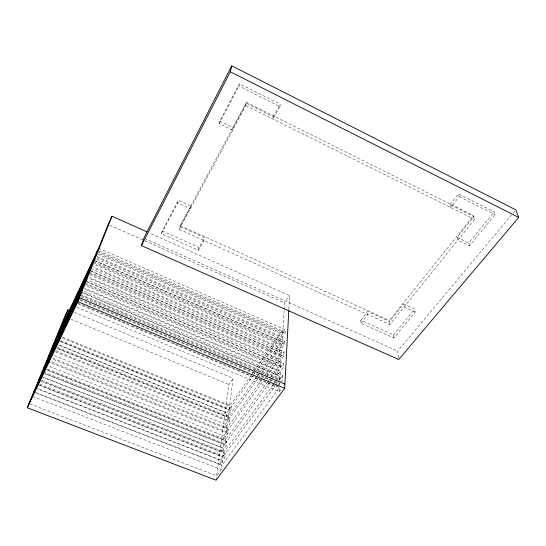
<?xml version="1.0" encoding="UTF-8"?>
<svg xmlns="http://www.w3.org/2000/svg" width="546" height="546" viewBox="0 0 546 546"><rect width="100%" height="100%" fill="white"/><g stroke="black" fill="none" stroke-linecap="round" stroke-linejoin="round"><path stroke-width="0.41" stroke-dasharray="2.73 2.05" d="M288.868 309.248L289.585 295.639L149.235 232.876M277.975 385.722L282.528 379.545L282.76 375.443L81.941 290.595M80.822 291.776L277.75 374.89L283.217 367.376L283.442 363.418L86.404 279.443M86.002 281.163L278.501 363.104L283.886 355.63L284.104 351.808L90.711 268.7M90.233 270.618L279.231 351.72L284.527 344.287L284.739 340.595L94.854 258.347M94.321 260.442L279.941 340.718L285.155 333.326L285.353 329.75L98.853 248.355M82.432 292.936L279.545 376.098L279.293 380.166L80.917 296.71M86.862 281.886L280.275 364.196L280.03 368.12L84.623 285.196M91.134 271.239L280.978 352.696L280.746 356.483L88.165 274.078M95.25 260.968L281.661 341.578L281.436 345.243L92.335 263.677M99.229 251.051L282.323 330.835L282.105 334.377L96.362 253.644M76.774 307.234L279.224 391.707L279.579 385.845M279.634 385.012L279.736 383.333L147.29 327.736M284.138 310.572L282.753 333.456L98.416 253.269M284.193 309.719L284.603 302.941L289.585 295.639M277.122 384.623L276.965 387.094L76.263 303.132M277.75 374.89L278.003 370.911L83.872 288.745M278.501 363.104L278.753 359.268L88.998 278.276M279.231 351.72L279.47 348.014L93.182 267.861M279.941 340.718L280.173 337.128L97.222 257.808M279.968 106.606L280.207 104.238L239.394 83.715L219.779 121.178L219.205 123.594L232.651 130.16L233.149 127.716L246.314 103.235L273.191 116.626L272.918 119.042L279.968 106.606L238.916 85.995L239.394 83.715M34.862 392.171L220.093 464.202L224.761 457.876L225.293 453.685L41.523 381.558M39.735 380.303L221.731 451.76L226.331 445.447L226.843 441.393L46.328 369.854M46.826 369.765L223.314 439.721L227.853 433.415L228.351 429.49L51.761 358.865M257.746 378.61L225.348 424.242L224.85 428.05L229.327 421.765L229.811 417.963L57.03 348.246M57.378 348.573L226.337 416.741L230.753 410.469L231.224 406.784L62.169 337.988M273.048 384.985L224.072 451.924L223.539 456.074L39.442 383.975M267.356 382.057L225.635 439.762L225.123 443.775L45.045 372.57M261.227 380.323L227.15 427.975L226.645 431.866L51.269 361.875M256.122 377.682L228.61 416.557L228.126 420.324L55.767 350.935M251.044 375.491L230.03 405.494L229.566 409.145L60.899 340.656M29.805 403.91L216.646 475.853L221.321 469.574L222.42 461.049L37.367 388.875M226.085 432.65L227.081 424.918L53.672 355.371M227.573 421.109L228.535 413.615L59.043 345.038M74.304 312.367L233.087 378.337L229.013 409.923L59.691 341.223M220.093 464.202L220.645 460.012L275.273 385.633M221.731 451.76L222.263 447.706L269.048 383.251M223.314 439.721L223.833 435.79L263.377 380.685M226.337 416.741L226.822 413.049L252.914 375.914M216.066 480.187L228.876 384.493L233.087 378.337M179.245 229.313L245.884 105.596L246.458 102.457L473.518 215.615L474.604 219.349L389.871 324.536L179.245 229.313L180.214 225.655L246.458 102.457M191.004 206.06L179.975 226.563L204.586 237.715L203.986 240.499L198.416 250.321L161.459 233.743L162.271 230.985L178.371 200.245L191.004 206.06L190.322 208.749L177.621 202.914L178.371 200.245M198.416 250.321L199.031 247.509L204.586 237.715M161.459 233.743L177.621 202.914M219.205 123.594L238.916 85.995M273.191 116.626L280.207 104.238M251.535 374.788L253.487 372.003M253.979 371.3L282.323 330.835M253.405 375.218L255.351 372.454M255.835 371.758L285.353 329.75M256.613 376.986L281.661 341.578M258.238 377.921L260.21 375.136M260.708 374.44L284.739 340.595M261.718 379.627L280.978 352.696M263.875 379.996L265.861 377.231M266.352 376.535L284.104 351.808M267.854 381.367L269.84 378.617M270.338 377.934L280.275 364.196M269.547 382.562L271.546 379.811M272.045 379.122L283.442 363.418M273.546 384.302L275.546 381.565M276.044 380.883L279.545 376.098M275.778 384.95L277.784 382.214M278.235 381.606L282.76 375.443M279.224 391.707L281.593 388.527M360.804 320.209L367.519 311.52L389.544 321.492L403.63 303.945L414.68 309.029L415.137 312.053L393.857 337.974L360.995 323.232L360.804 320.209L393.516 334.91L393.857 337.974M450.027 204.709L458.415 193.85L494.171 211.834L495.106 214.626L469.512 245.802L457.869 240.117L457.159 237.257L473.785 216.544L450.027 204.709L450.723 207.473L459.159 196.58L458.415 193.85M360.995 323.232L367.745 314.53L367.519 311.52M389.871 324.536L389.435 320.488L473.518 215.615M393.516 334.91L414.68 309.029M469.512 245.802L468.741 242.929L494.171 211.834M398.525 357.807L397.747 351.098L512.571 213.773M513.117 213.117L515.854 209.848M32.439 396.396L221.321 469.574M35.708 387.858L220.645 460.012M36.493 393.222L221.874 465.288L279.484 387.496L263.766 380.917M39.803 385.189L222.959 456.859L224.024 448.614L43.025 377.327M38.302 384.93L224.761 457.876M41.325 376.433L222.263 447.706M41.851 380.337L224.072 451.924M45.407 373.785L224.549 444.56L225.573 436.582L48.362 366.025M43.161 373.089L226.331 445.447M47.4 369.069L225.635 439.762M47.857 361.643L227.853 433.415M52.778 358.183L227.15 427.975M57.234 347.358L228.61 416.557M55.344 351.822L229.327 421.765M59.937 341.148L230.753 410.469M58.811 345.072L226.822 413.049M62.312 337.196L230.03 405.494M71.035 319.28L228.876 384.493M77.559 302.989L86.991 306.934M87.776 307.262L108.204 315.813M108.988 316.141L128.631 324.365M131.777 325.675L153.774 334.882M154.559 335.21L174.986 343.762M175.771 344.089L196.198 352.641M196.983 352.969L200.914 354.613M201.699 354.941L222.126 363.493M222.911 363.82L237.053 369.738M237.844 370.065L258.272 378.617M259.057 378.944L262.981 380.589M80.412 294.403L282.528 379.545M81.429 295.625L279.982 379.224L280.473 371.15L84.439 288.124M79.893 299.447L146.512 327.409M80.16 300.286L277.231 382.978M84.937 283.115L283.217 367.376M85.913 284.446L280.712 367.178L281.183 359.384L88.814 277.218M89.291 272.236L283.886 355.63M90.233 273.676L281.415 355.548L281.873 348.02L93.032 266.714M93.489 261.752L284.527 344.287M94.403 263.288L282.098 344.314L282.535 337.032L97.099 256.572M97.536 251.645L285.155 333.326M144.649 238.472L397.747 351.098M109.671 225.211L143.878 240.411M144.656 240.759L284.603 302.941M162.271 230.985L199.031 247.509M180.214 225.655L389.435 320.488M415.137 312.053L404.033 306.948L403.63 303.945M219.779 121.178L233.149 127.716M457.159 237.257L468.741 242.929M245.884 105.596L474.604 219.349M459.159 196.58L495.106 214.626"/><path stroke-width="0.82" d="M69.588 310.401L68.018 309.753L64.756 316.68L27.3 407.753L216.066 480.187L284.678 388.329L288.82 310.094M141.428 245.625L230.303 71.785L231.736 65.813L515.854 209.848L518.7 217.431L398.717 359.486L141.428 245.625L143.871 238.124L231.736 65.813M78.331 298.785L75.205 306.579L79.416 297.734L284.903 384.077M79.859 294.963L82.869 287.462M84.35 283.784L87.244 276.556M88.67 273.007L91.462 266.038M92.834 262.612L95.53 255.89M96.854 252.586L108.115 224.522L112.012 216.23L146.908 231.838M27.3 407.753L77.839 301.679L112.012 216.23M77.805 299.297L76.263 303.132L81.941 290.595L34.064 391.864L39.148 380.623M82.309 288.083L80.822 291.776L86.404 279.443L38.943 379.989L43.953 368.919M86.65 277.272L85.217 280.835L90.711 268.7L43.66 368.509L48.594 357.596M90.834 266.851L89.455 270.284L94.854 258.347L48.225 357.405L53.085 346.655M94.874 256.791L93.543 260.101L98.853 248.355L52.641 346.662L57.432 336.063M79.347 296.055L80.863 292.274L39.476 379.402M83.838 284.862L85.299 281.224L44.233 367.813M88.165 274.078L89.571 270.563L48.833 356.606M92.335 263.677L93.694 260.292L53.283 345.768M96.362 253.644L97.673 250.375L57.589 335.278M35.783 388.254L29.006 403.603M37.421 384.254L40.65 376.399M42.24 372.529L45.359 364.933M46.895 361.199L49.911 353.849M51.392 350.232L54.313 343.12M55.753 339.626L68.018 309.753M34.118 392.301L76.774 302.661M77.839 301.679L284.678 388.329M230.303 71.785L518.7 217.431"/></g></svg>
